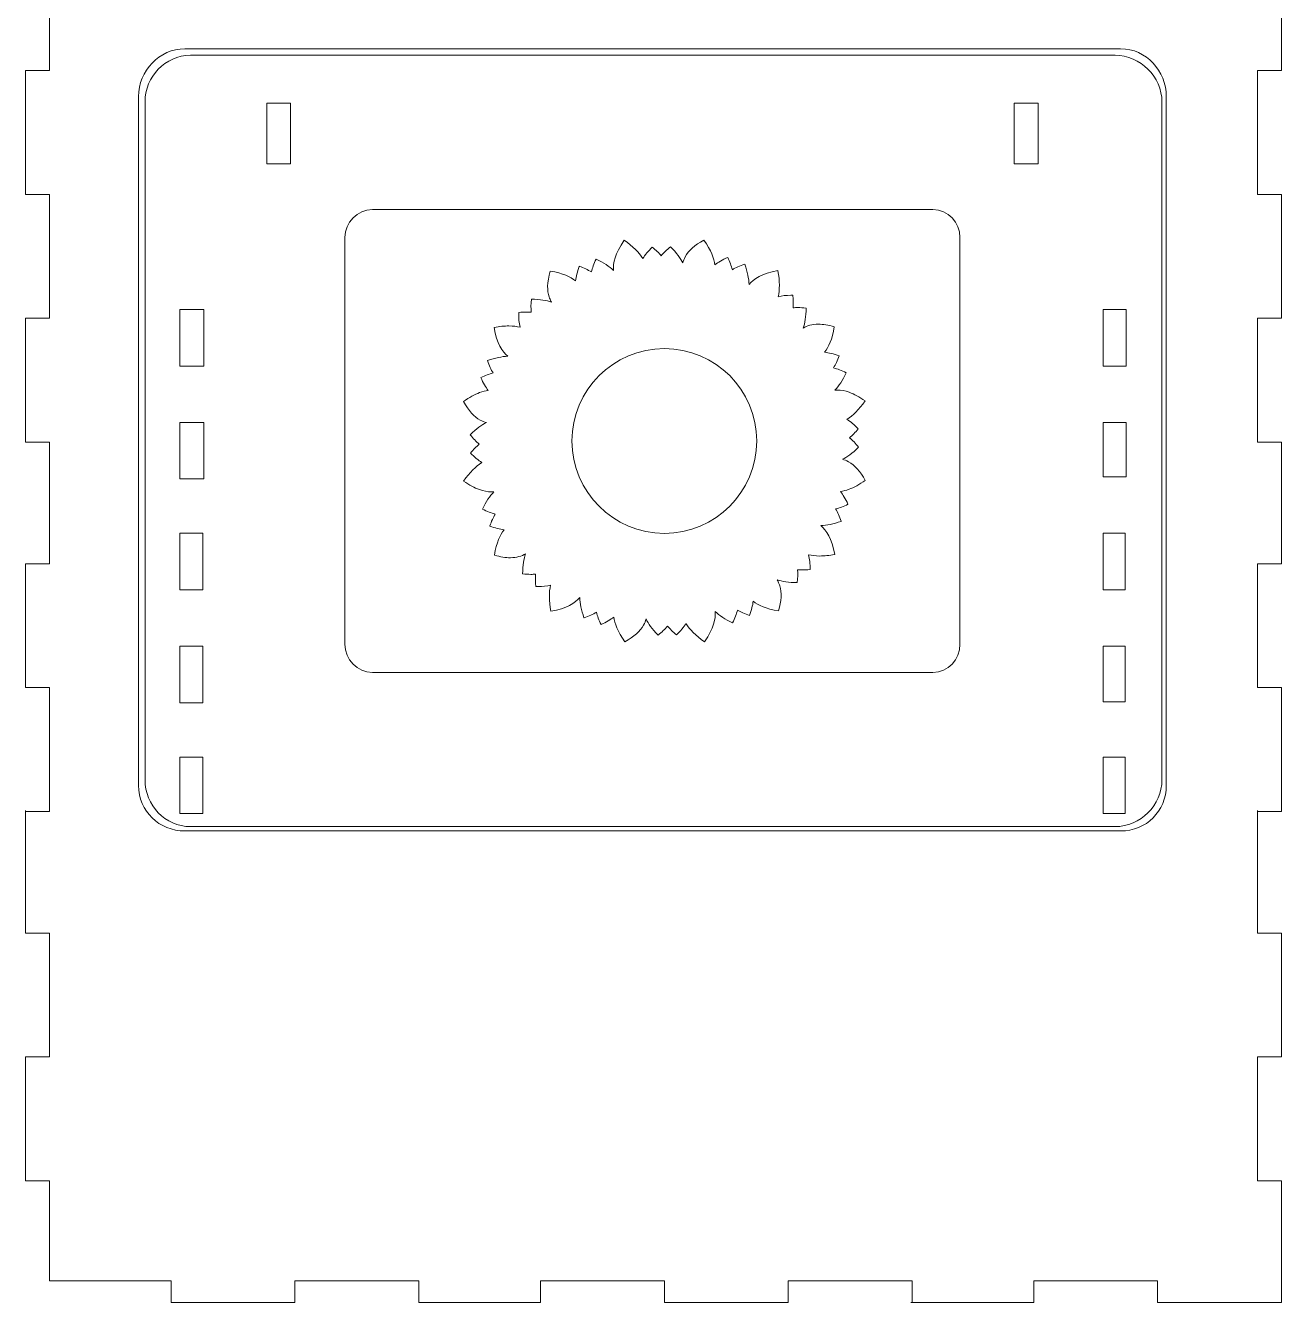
# Model space of a CAD drawing. Header units: millimetres. Extents: x -102 to 102, y -193 to 185.
# Drawn here: x -101.7 to 102.2, y -192.8 to 14.5 of the extents above; entities that cross this region are included whole.
import ezdxf

# ---------------------------------------------------------------- set-up
doc = ezdxf.new("R2010")
doc.units = ezdxf.units.MM
doc.header["$MEASUREMENT"] = 0
doc.layers.add('Layer 1', color=7, linetype='Continuous')

msp = doc.modelspace()

# ---------------------------------------------------------------- linework, layer by layer
at = {"layer": 'Layer 1', "color": 1, "lineweight": 9}
for points, knots in [([(-97.8152, -189.2611), (-97.8152, -189.2611), (-97.8152, -173.0334), (-97.8152, -173.0334), (-97.8152, -173.0334), (-97.8152, -173.0334), (-101.6958, -173.0334), (-101.6958, -173.0334), (-101.6958, -173.0334), (-101.6958, -173.0334), (-101.6958, -152.925), (-101.6958, -152.925), (-101.6958, -152.925), (-101.6958, -152.925), (-97.8152, -152.925), (-97.8152, -152.925), (-97.8152, -152.925), (-97.8152, -152.925), (-97.8152, -132.8167), (-97.8152, -132.8167), (-97.8152, -132.8167), (-97.8152, -132.8167), (-101.6958, -132.8167), (-101.6958, -132.8167), (-101.6958, -132.8167), (-101.6958, -132.8167), (-101.6958, -112.9094), (-101.6958, -112.9094), (-101.6958, -112.9094), (-101.6958, -112.9094), (-101.6958, -113.0611), (-101.6958, -113.0611), (-101.6958, -113.0611), (-101.6958, -113.0611), (-97.8152, -113.0611), (-97.8152, -113.0611), (-97.8152, -113.0611), (-97.8152, -113.0611), (-97.8152, -92.9528), (-97.8152, -92.9528), (-97.8152, -92.9528), (-97.8152, -92.9528), (-101.6958, -92.9528), (-101.6958, -92.9528), (-101.6958, -92.9528), (-101.6958, -92.9528), (-101.6958, -72.8445), (-101.6958, -72.8445), (-101.6958, -72.8445), (-101.6958, -72.8445), (-97.8152, -72.8445), (-97.8152, -72.8445), (-97.8152, -72.8445), (-97.8152, -72.8445), (-97.8152, -53.0889), (-97.8152, -53.0889), (-97.8152, -53.0889), (-97.8152, -53.0889), (-101.6958, -53.0889), (-101.6958, -53.0889), (-101.6958, -53.0889), (-101.6958, -53.0889), (-101.6958, -32.9806), (-101.6958, -32.9806), (-101.6958, -32.9806), (-101.6958, -32.9806), (-97.8152, -32.9806), (-97.8152, -32.9806), (-97.8152, -32.9806), (-97.8152, -32.9806), (-97.8152, -12.8722), (-97.8152, -12.8722), (-97.8152, -12.8722), (-97.8152, -12.8722), (-101.6958, -12.8722), (-101.6958, -12.8722), (-101.6958, -12.8722), (-101.6958, -12.8722), (-101.6958, 7.2361), (-101.6958, 7.2361), (-101.6958, 7.2361), (-101.6958, 7.2361), (-97.8152, 7.2361), (-97.8152, 7.2361), (-97.8152, 7.2361), (-97.8152, 7.2361), (-97.8152, 26.9916), (-97.8152, 26.9916), (-97.8152, 26.9916), (-97.8152, 26.9916), (-101.6958, 26.9916), (-101.6958, 26.9916), (-101.6958, 26.9916), (-101.6958, 26.9916), (-101.6958, 47.0619), (-101.6958, 47.0619), (-101.6958, 47.0619), (-101.6958, 47.0619), (-101.6958, 47.1), (-101.6958, 47.1), (-101.6958, 47.1), (-101.6958, 47.1), (-97.8152, 47.1), (-97.8152, 47.1), (-97.8152, 47.1), (-97.8152, 47.1), (-97.8152, 67.2083), (-97.8152, 67.2083), (-97.8152, 67.2083), (-97.8152, 67.2083), (-101.6958, 67.2083), (-101.6958, 67.2083), (-101.6958, 67.2083), (-101.6958, 67.2083), (-101.6958, 86.9639), (-101.6958, 86.9639), (-101.6958, 86.9639), (-101.6958, 86.9639), (98.3292, 86.9639), (98.3292, 86.9639), (98.3292, 86.9639), (98.3292, 86.9639), (98.3292, 67.2083), (98.3292, 67.2083), (98.3292, 67.2083), (98.3292, 67.2083), (102.2098, 67.2083), (102.2098, 67.2083), (102.2098, 67.2083), (102.2098, 67.2083), (102.2098, 47.1), (102.2098, 47.1), (102.2098, 47.1), (102.2098, 47.1), (98.3292, 47.1), (98.3292, 47.1), (98.3292, 47.1), (98.3292, 47.1), (98.3292, 47.0619), (98.3292, 47.0619), (98.3292, 47.0619), (98.3292, 47.0619), (98.3292, 26.9916), (98.3292, 26.9916), (98.3292, 26.9916), (98.3292, 26.9916), (102.2098, 26.9916), (102.2098, 26.9916), (102.2098, 26.9916), (102.2098, 26.9916), (102.2098, 7.2361), (102.2098, 7.2361), (102.2098, 7.2361), (102.2098, 7.2361), (98.3292, 7.2361), (98.3292, 7.2361), (98.3292, 7.2361), (98.3292, 7.2361), (98.3292, -12.8722), (98.3292, -12.8722), (98.3292, -12.8722), (98.3292, -12.8722), (102.2098, -12.8722), (102.2098, -12.8722), (102.2098, -12.8722), (102.2098, -12.8722), (102.2098, -32.9806), (102.2098, -32.9806), (102.2098, -32.9806), (102.2098, -32.9806), (98.3292, -32.9806), (98.3292, -32.9806), (98.3292, -32.9806), (98.3292, -32.9806), (98.3292, -53.0889), (98.3292, -53.0889), (98.3292, -53.0889), (98.3292, -53.0889), (102.2098, -53.0889), (102.2098, -53.0889), (102.2098, -53.0889), (102.2098, -53.0889), (102.2098, -72.8445), (102.2098, -72.8445), (102.2098, -72.8445), (102.2098, -72.8445), (98.3292, -72.8445), (98.3292, -72.8445), (98.3292, -72.8445), (98.3292, -72.8445), (98.3292, -92.9528), (98.3292, -92.9528), (98.3292, -92.9528), (98.3292, -92.9528), (102.2098, -92.9528), (102.2098, -92.9528), (102.2098, -92.9528), (102.2098, -92.9528), (102.2098, -113.0611), (102.2098, -113.0611), (102.2098, -113.0611), (102.2098, -113.0611), (98.3292, -113.0611), (98.3292, -113.0611), (98.3292, -113.0611), (98.3292, -113.0611), (98.3292, -112.9094), (98.3292, -112.9094), (98.3292, -112.9094), (98.3292, -112.9094), (98.3292, -132.8167), (98.3292, -132.8167), (98.3292, -132.8167), (98.3292, -132.8167), (102.2098, -132.8167), (102.2098, -132.8167), (102.2098, -132.8167), (102.2098, -132.8167), (102.2098, -152.925), (102.2098, -152.925), (102.2098, -152.925), (102.2098, -152.925), (98.3292, -152.925), (98.3292, -152.925), (98.3292, -152.925), (98.3292, -152.925), (98.3292, -173.0334), (98.3292, -173.0334), (98.3292, -173.0334), (98.3292, -173.0334), (102.2098, -173.0334), (102.2098, -173.0334), (102.2098, -173.0334), (102.2098, -173.0334), (102.2098, -192.7889), (102.2098, -192.7889), (102.2098, -192.7889), (102.2098, -192.7889), (82.1014, -192.7889), (82.1014, -192.7889), (82.1014, -192.7889), (82.1014, -192.7889), (82.1014, -189.2611), (82.1014, -189.2611), (82.1014, -189.2611), (82.1014, -189.2611), (61.9931, -189.2611), (61.9931, -189.2611), (61.9931, -189.2611), (61.9931, -189.2611), (61.9931, -192.7889), (61.9931, -192.7889), (61.9931, -192.7889), (61.9931, -192.7889), (42.0358, -192.7889), (42.0358, -192.7889), (42.0358, -192.7889), (42.0358, -192.7889), (42.2375, -192.7889), (42.2375, -192.7889), (42.2375, -192.7889), (42.2375, -192.7889), (42.2375, -189.2611), (42.2375, -189.2611), (42.2375, -189.2611), (42.2375, -189.2611), (22.1292, -189.2611), (22.1292, -189.2611), (22.1292, -189.2611), (22.1292, -189.2611), (22.1292, -192.7889), (22.1292, -192.7889), (22.1292, -192.7889), (22.1292, -192.7889), (2.0209, -192.7889), (2.0209, -192.7889), (2.0209, -192.7889), (2.0209, -192.7889), (2.0209, -189.2611), (2.0209, -189.2611), (2.0209, -189.2611), (2.0209, -189.2611), (-18.0875, -189.2611), (-18.0875, -189.2611), (-18.0875, -189.2611), (-18.0875, -189.2611), (-18.0875, -192.7889), (-18.0875, -192.7889), (-18.0875, -192.7889), (-18.0875, -192.7889), (-37.843, -192.7889), (-37.843, -192.7889), (-37.843, -192.7889), (-37.843, -192.7889), (-37.843, -189.2611), (-37.843, -189.2611), (-37.843, -189.2611), (-37.843, -189.2611), (-57.9513, -189.2611), (-57.9513, -189.2611), (-57.9513, -189.2611), (-57.9513, -189.2611), (-57.9513, -192.7889), (-57.9513, -192.7889), (-57.9513, -192.7889), (-57.9513, -192.7889), (-78.0597, -192.7889), (-78.0597, -192.7889), (-78.0597, -192.7889), (-78.0597, -192.7889), (-78.0597, -189.2611), (-78.0597, -189.2611), (-78.0597, -189.2611), (-78.0597, -189.2611), (-97.8152, -189.2611), (-97.8152, -189.2611)], [0, 0, 0, 0, 0.0125, 0.0125, 0.0125, 0.01250001, 0.025, 0.025, 0.025, 0.02500001, 0.0375, 0.0375, 0.0375, 0.03750001, 0.05, 0.05, 0.05, 0.05000001, 0.0625, 0.0625, 0.0625, 0.06250001, 0.075, 0.075, 0.075, 0.07500001, 0.0875, 0.0875, 0.0875, 0.08750001, 0.1, 0.1, 0.1, 0.10000001, 0.1125, 0.1125, 0.1125, 0.11250001, 0.125, 0.125, 0.125, 0.12500001, 0.1375, 0.1375, 0.1375, 0.13750001, 0.15, 0.15, 0.15, 0.15000001, 0.1625, 0.1625, 0.1625, 0.16250001, 0.175, 0.175, 0.175, 0.17500001, 0.1875, 0.1875, 0.1875, 0.18750001, 0.2, 0.2, 0.2, 0.20000001, 0.2125, 0.2125, 0.2125, 0.21250001, 0.225, 0.225, 0.225, 0.22500001, 0.2375, 0.2375, 0.2375, 0.23750001, 0.25, 0.25, 0.25, 0.25000001, 0.2625, 0.2625, 0.2625, 0.26250001, 0.275, 0.275, 0.275, 0.27500001, 0.2875, 0.2875, 0.2875, 0.28750001, 0.3, 0.3, 0.3, 0.30000001, 0.3125, 0.3125, 0.3125, 0.31250001, 0.325, 0.325, 0.325, 0.32500001, 0.3375, 0.3375, 0.3375, 0.33750001, 0.35, 0.35, 0.35, 0.35000001, 0.3625, 0.3625, 0.3625, 0.36250001, 0.375, 0.375, 0.375, 0.37500001, 0.3875, 0.3875, 0.3875, 0.38750001, 0.4, 0.4, 0.4, 0.40000001, 0.4125, 0.4125, 0.4125, 0.41250001, 0.425, 0.425, 0.425, 0.42500001, 0.4375, 0.4375, 0.4375, 0.43750001, 0.45, 0.45, 0.45, 0.45000001, 0.4625, 0.4625, 0.4625, 0.46250001, 0.475, 0.475, 0.475, 0.47500001, 0.4875, 0.4875, 0.4875, 0.48750001, 0.5, 0.5, 0.5, 0.50000001, 0.5125, 0.5125, 0.5125, 0.51250001, 0.525, 0.525, 0.525, 0.52500001, 0.5375, 0.5375, 0.5375, 0.53750001, 0.55, 0.55, 0.55, 0.55000001, 0.5625, 0.5625, 0.5625, 0.56250001, 0.575, 0.575, 0.575, 0.57500001, 0.5875, 0.5875, 0.5875, 0.58750001, 0.6, 0.6, 0.6, 0.60000001, 0.6125, 0.6125, 0.6125, 0.61250001, 0.625, 0.625, 0.625, 0.62500001, 0.6375, 0.6375, 0.6375, 0.63750001, 0.65, 0.65, 0.65, 0.65000001, 0.6625, 0.6625, 0.6625, 0.66250001, 0.675, 0.675, 0.675, 0.67500001, 0.6875, 0.6875, 0.6875, 0.68750001, 0.7, 0.7, 0.7, 0.70000001, 0.7125, 0.7125, 0.7125, 0.71250001, 0.725, 0.725, 0.725, 0.72500001, 0.7375, 0.7375, 0.7375, 0.73750001, 0.75, 0.75, 0.75, 0.75000001, 0.7625, 0.7625, 0.7625, 0.76250001, 0.775, 0.775, 0.775, 0.77500001, 0.7875, 0.7875, 0.7875, 0.78750001, 0.8, 0.8, 0.8, 0.80000001, 0.8125, 0.8125, 0.8125, 0.81250001, 0.825, 0.825, 0.825, 0.82500001, 0.8375, 0.8375, 0.8375, 0.83750001, 0.85, 0.85, 0.85, 0.85000001, 0.8625, 0.8625, 0.8625, 0.86250001, 0.875, 0.875, 0.875, 0.87500001, 0.8875, 0.8875, 0.8875, 0.88750001, 0.9, 0.9, 0.9, 0.90000001, 0.9125, 0.9125, 0.9125, 0.91250001, 0.925, 0.925, 0.925, 0.92500001, 0.9375, 0.9375, 0.9375, 0.93750001, 0.95, 0.95, 0.95, 0.95000001, 0.9625, 0.9625, 0.9625, 0.96250001, 0.975, 0.975, 0.975, 0.97500001, 1, 1, 1, 1]), ([(83.5125, -108.8257), (83.5125, -113.0142), (80.2582, -116.2362), (76.0961, -116.2362), (76.0961, -116.2362), (76.0961, -116.2362), (-75.8301, -116.2362), (-75.8301, -116.2362), (-75.8301, -116.2362), (-79.9925, -116.2362), (-83.3513, -113.0142), (-83.3513, -108.8257), (-83.3513, -108.8257), (-83.3513, -108.8257), (-83.3513, 3.0059), (-83.3513, 3.0059), (-83.3513, 3.0059), (-83.3513, 7.1941), (-79.9925, 10.7638), (-75.8301, 10.7638), (-75.8301, 10.7638), (-75.8301, 10.7638), (76.0961, 10.7638), (76.0961, 10.7638), (76.0961, 10.7638), (80.2582, 10.7638), (83.5125, 7.1941), (83.5125, 3.0059), (83.5125, 3.0059), (83.5125, 3.0059), (83.5125, -108.8257), (83.5125, -108.8257)], [0, 0, 0, 0, 0.11111111, 0.11111111, 0.11111111, 0.11111112, 0.22222222, 0.22222222, 0.22222222, 0.22222223, 0.33333333, 0.33333333, 0.33333333, 0.33333334, 0.44444444, 0.44444444, 0.44444444, 0.44444445, 0.55555556, 0.55555556, 0.55555556, 0.55555557, 0.66666667, 0.66666667, 0.66666667, 0.66666668, 0.77777778, 0.77777778, 0.77777778, 0.77777779, 1, 1, 1, 1]), ([(82.807, -107.9451), (82.807, -112.0677), (79.3018, -115.5306), (75.1891, -115.5306), (75.1891, -115.5306), (75.1891, -115.5306), (-74.9171, -115.5306), (-74.9171, -115.5306), (-74.9171, -115.5306), (-79.0298, -115.5306), (-82.293, -112.0677), (-82.293, -107.9451), (-82.293, -107.9451), (-82.293, -107.9451), (-82.293, 2.1254), (-82.293, 2.1254), (-82.293, 2.1254), (-82.293, 6.2476), (-79.0298, 9.7055), (-74.9171, 9.7055), (-74.9171, 9.7055), (-74.9171, 9.7055), (75.1891, 9.7055), (75.1891, 9.7055), (75.1891, 9.7055), (79.3018, 9.7055), (82.807, 6.2476), (82.807, 2.1254), (82.807, 2.1254), (82.807, 2.1254), (82.807, -107.9451), (82.807, -107.9451)], [0, 0, 0, 0, 0.11111111, 0.11111111, 0.11111111, 0.11111112, 0.22222222, 0.22222222, 0.22222222, 0.22222223, 0.33333333, 0.33333333, 0.33333333, 0.33333334, 0.44444444, 0.44444444, 0.44444444, 0.44444445, 0.55555556, 0.55555556, 0.55555556, 0.55555557, 0.66666667, 0.66666667, 0.66666667, 0.66666668, 0.77777778, 0.77777778, 0.77777778, 0.77777779, 1, 1, 1, 1]), ([(-62.5373, -7.9332), (-62.5373, -7.9332), (-58.6567, -7.9332), (-58.6567, -7.9332), (-58.6567, -7.9332), (-58.6567, -7.9332), (-58.6567, 1.9445), (-58.6567, 1.9445), (-58.6567, 1.9445), (-58.6567, 1.9445), (-62.5373, 1.9445), (-62.5373, 1.9445), (-62.5373, 1.9445), (-62.5373, 1.9445), (-62.5373, -7.9332), (-62.5373, -7.9332)], [0, 0, 0, 0, 0.2, 0.2, 0.2, 0.20000001, 0.4, 0.4, 0.4, 0.40000001, 0.6, 0.6, 0.6, 0.60000001, 1, 1, 1, 1]), ([(58.8183, -7.9332), (58.8183, -7.9332), (62.6988, -7.9332), (62.6988, -7.9332), (62.6988, -7.9332), (62.6988, -7.9332), (62.6988, 1.9445), (62.6988, 1.9445), (62.6988, 1.9445), (62.6988, 1.9445), (58.8183, 1.9445), (58.8183, 1.9445), (58.8183, 1.9445), (58.8183, 1.9445), (58.8183, -7.9332), (58.8183, -7.9332)], [0, 0, 0, 0, 0.2, 0.2, 0.2, 0.20000001, 0.4, 0.4, 0.4, 0.40000001, 0.6, 0.6, 0.6, 0.60000001, 1, 1, 1, 1]), ([(49.9987, -85.931), (49.9987, -88.4047), (48.1159, -90.4832), (45.6232, -90.4832), (45.6232, -90.4832), (45.6232, -90.4832), (-45.3508, -90.4832), (-45.3508, -90.4832), (-45.3508, -90.4832), (-47.8439, -90.4832), (-49.8375, -88.4047), (-49.8375, -85.931), (-49.8375, -85.931), (-49.8375, -85.931), (-49.8375, -19.8885), (-49.8375, -19.8885), (-49.8375, -19.8885), (-49.8375, -17.4149), (-47.8439, -15.3416), (-45.3508, -15.3416), (-45.3508, -15.3416), (-45.3508, -15.3416), (45.6232, -15.3416), (45.6232, -15.3416), (45.6232, -15.3416), (48.1159, -15.3416), (49.9987, -17.4149), (49.9987, -19.8885), (49.9987, -19.8885), (49.9987, -19.8885), (49.9987, -85.931), (49.9987, -85.931)], [0, 0, 0, 0, 0.11111111, 0.11111111, 0.11111111, 0.11111112, 0.22222222, 0.22222222, 0.22222222, 0.22222223, 0.33333333, 0.33333333, 0.33333333, 0.33333334, 0.44444444, 0.44444444, 0.44444444, 0.44444445, 0.55555556, 0.55555556, 0.55555556, 0.55555557, 0.66666667, 0.66666667, 0.66666667, 0.66666668, 0.77777778, 0.77777778, 0.77777778, 0.77777779, 1, 1, 1, 1]), ([(-16.6257, -29.6812), (-16.6257, -29.6812), (-16.6038, -29.7408), (-16.6038, -29.7408), (-16.6038, -29.7408), (-16.5156, -29.9652), (-16.419, -30.179), (-16.3082, -30.3733), (-16.3082, -30.3733), (-17.1048, -30.0929), (-18.1423, -29.9105), (-19.5488, -29.9055), (-19.5488, -29.9055), (-19.5488, -29.9055), (-19.5534, -29.9055), (-19.5534, -29.9055), (-19.5534, -29.9055), (-19.5534, -29.9055), (-19.5537, -29.9098), (-19.5537, -29.9098), (-19.5537, -29.9098), (-19.6476, -30.688), (-19.6617, -31.3833), (-19.5982, -32.0074), (-19.5982, -32.0074), (-19.8398, -31.9894), (-20.0893, -31.9785), (-20.3521, -31.9785), (-20.3521, -31.9785), (-20.7479, -31.9785), (-21.1748, -31.9989), (-21.62, -32.0399), (-21.62, -32.0399), (-21.62, -32.0399), (-21.6245, -32.0402), (-21.6245, -32.0402), (-21.6245, -32.0402), (-21.6245, -32.0402), (-21.6249, -32.0444), (-21.6249, -32.0444), (-21.6249, -32.0444), (-21.6485, -32.961), (-21.572, -33.7526), (-21.4002, -34.4405), (-21.4002, -34.4405), (-21.9082, -34.3132), (-22.503, -34.2348), (-23.2152, -34.2348), (-23.2152, -34.2348), (-23.9338, -34.2348), (-24.7456, -34.3153), (-25.6279, -34.474), (-25.6279, -34.474), (-25.6279, -34.474), (-25.6325, -34.4747), (-25.6325, -34.4747), (-25.6325, -34.4747), (-25.6325, -34.4747), (-25.6314, -34.48), (-25.6314, -34.48), (-25.6314, -34.48), (-25.1601, -37.1269), (-24.2901, -38.4001), (-23.381, -39.1691), (-23.381, -39.1691), (-24.3402, -39.1903), (-25.4233, -39.4164), (-26.6883, -39.8631), (-26.6883, -39.8631), (-26.6883, -39.8631), (-26.6933, -39.8648), (-26.6933, -39.8648), (-26.6933, -39.8648), (-26.6933, -39.8648), (-26.6915, -39.8698), (-26.6915, -39.8698), (-26.6915, -39.8698), (-26.4068, -40.6804), (-26.1024, -41.332), (-25.7884, -41.8707), (-25.7884, -41.8707), (-26.4089, -42.0443), (-27.0725, -42.293), (-27.7897, -42.6253), (-27.7897, -42.6253), (-27.7897, -42.6253), (-27.7943, -42.6274), (-27.7943, -42.6274), (-27.7943, -42.6274), (-27.7943, -42.6274), (-27.7922, -42.632), (-27.7922, -42.632), (-27.7922, -42.632), (-27.3896, -43.5055), (-26.9815, -44.1853), (-26.5751, -44.7208), (-26.5751, -44.7208), (-27.0277, -44.7727), (-27.4884, -44.8827), (-27.971, -45.0609), (-27.971, -45.0609), (-28.7866, -45.3614), (-29.6435, -45.8366), (-30.5911, -46.5136), (-30.5911, -46.5136), (-30.5911, -46.5136), (-30.595, -46.5164), (-30.595, -46.5164), (-30.595, -46.5164), (-30.595, -46.5164), (-30.5929, -46.52), (-30.5929, -46.52), (-30.5929, -46.52), (-29.7765, -48.0009), (-28.8889, -48.9877), (-27.8789, -49.5366), (-27.8789, -49.5366), (-27.5417, -49.7204), (-27.2069, -49.8453), (-26.8788, -49.9352), (-26.8788, -49.9352), (-27.626, -50.295), (-28.491, -50.8955), (-29.4996, -51.897), (-29.4996, -51.897), (-29.4996, -51.897), (-29.5028, -51.8998), (-29.5028, -51.8998), (-29.5028, -51.8998), (-29.5028, -51.8998), (-29.5, -51.9034), (-29.5, -51.9034), (-29.5, -51.9034), (-29.0138, -52.5232), (-28.533, -53.0227), (-28.0479, -53.4175), (-28.0479, -53.4175), (-28.5101, -53.8161), (-28.9771, -54.2959), (-29.4552, -54.8702), (-29.4552, -54.8702), (-29.4552, -54.8702), (-29.458, -54.8737), (-29.458, -54.8737), (-29.458, -54.8737), (-29.458, -54.8737), (-29.4552, -54.8769), (-29.4552, -54.8769), (-29.4552, -54.8769), (-28.8191, -55.5461), (-28.2088, -56.0524), (-27.6027, -56.4157), (-27.6027, -56.4157), (-28.6067, -57.0186), (-29.5786, -58.0018), (-30.5678, -59.4249), (-30.5678, -59.4249), (-30.5678, -59.4249), (-30.5703, -59.4292), (-30.5703, -59.4292), (-30.5703, -59.4292), (-30.5703, -59.4292), (-30.5664, -59.432), (-30.5664, -59.432), (-30.5664, -59.432), (-29.6432, -60.0758), (-28.8068, -60.5284), (-28.0098, -60.8159), (-28.0098, -60.8159), (-27.335, -61.059), (-26.7028, -61.1772), (-26.0773, -61.1772), (-26.0773, -61.1772), (-25.9316, -61.1772), (-25.7944, -61.1655), (-25.6575, -61.1539), (-25.6575, -61.1539), (-26.3204, -61.8471), (-26.9307, -62.7795), (-27.5071, -63.9856), (-27.5071, -63.9856), (-27.5071, -63.9856), (-27.5092, -63.9902), (-27.5092, -63.9902), (-27.5092, -63.9902), (-27.5092, -63.9902), (-27.5046, -63.9923), (-27.5046, -63.9923), (-27.5046, -63.9923), (-26.7659, -64.3469), (-26.0854, -64.6044), (-25.4518, -64.772), (-25.4518, -64.772), (-25.7676, -65.3333), (-26.0611, -65.9767), (-26.3331, -66.7176), (-26.3331, -66.7176), (-26.3331, -66.7176), (-26.3345, -66.7225), (-26.3345, -66.7225), (-26.3345, -66.7225), (-26.3345, -66.7225), (-26.3299, -66.7243), (-26.3299, -66.7243), (-26.3299, -66.7243), (-25.4698, -67.0411), (-24.6987, -67.2432), (-23.9924, -67.3399), (-23.9924, -67.3399), (-24.6454, -68.1622), (-25.2232, -69.4022), (-25.564, -71.4483), (-25.564, -71.4483), (-25.564, -71.4483), (-25.5647, -71.4522), (-25.5647, -71.4522), (-25.5647, -71.4522), (-25.5647, -71.4522), (-25.5605, -71.4536), (-25.5605, -71.4536), (-25.5605, -71.4536), (-24.5939, -71.7334), (-23.7507, -71.8692), (-22.9834, -71.8692), (-22.9834, -71.8692), (-21.9272, -71.8692), (-21.1522, -71.6032), (-20.5182, -71.2419), (-20.5182, -71.2419), (-20.7987, -72.0385), (-20.9811, -73.0757), (-20.986, -74.4825), (-20.986, -74.4825), (-20.986, -74.4825), (-20.986, -74.4871), (-20.986, -74.4871), (-20.986, -74.4871), (-20.986, -74.4871), (-20.9818, -74.4875), (-20.9818, -74.4875), (-20.9818, -74.4875), (-20.5186, -74.5436), (-20.0783, -74.5718), (-19.673, -74.5718), (-19.673, -74.5718), (-19.673, -74.5718), (-19.6726, -74.5718), (-19.6726, -74.5718), (-19.6726, -74.5718), (-19.3897, -74.5718), (-19.1297, -74.5563), (-18.8835, -74.5312), (-18.8835, -74.5312), (-18.9265, -75.113), (-18.9226, -75.7779), (-18.8521, -76.5537), (-18.8521, -76.5537), (-18.8521, -76.5537), (-18.8517, -76.5583), (-18.8517, -76.5583), (-18.8517, -76.5583), (-18.8517, -76.5583), (-18.8471, -76.5586), (-18.8471, -76.5586), (-18.8471, -76.5586), (-18.7342, -76.5615), (-18.6263, -76.5629), (-18.5173, -76.5629), (-18.5173, -76.5629), (-18.5173, -76.5629), (-18.5166, -76.5629), (-18.5166, -76.5629), (-18.5166, -76.5629), (-17.7373, -76.5629), (-17.0529, -76.4863), (-16.4486, -76.335), (-16.4486, -76.335), (-16.7326, -77.4716), (-16.7245, -78.8549), (-16.4175, -80.5613), (-16.4175, -80.5613), (-16.4175, -80.5613), (-16.4168, -80.5658), (-16.4168, -80.5658), (-16.4168, -80.5658), (-16.4168, -80.5658), (-16.4119, -80.5648), (-16.4119, -80.5648), (-16.4119, -80.5648), (-13.7654, -80.0935), (-12.4918, -79.2235), (-11.7231, -78.3148), (-11.7231, -78.3148), (-11.7013, -79.2736), (-11.4734, -80.363), (-11.0289, -81.6217), (-11.0289, -81.6217), (-11.0289, -81.6217), (-11.0271, -81.6267), (-11.0271, -81.6267), (-11.0271, -81.6267), (-11.0271, -81.6267), (-11.0222, -81.6249), (-11.0222, -81.6249), (-11.0222, -81.6249), (-10.2108, -81.3402), (-9.5592, -81.0354), (-9.0202, -80.7214), (-9.0202, -80.7214), (-8.8466, -81.3427), (-8.5986, -82.0059), (-8.2666, -82.7231), (-8.2666, -82.7231), (-8.2666, -82.7231), (-8.2645, -82.7277), (-8.2645, -82.7277), (-8.2645, -82.7277), (-8.2645, -82.7277), (-8.2599, -82.7256), (-8.2599, -82.7256), (-8.2599, -82.7256), (-7.3871, -82.3234), (-6.7073, -81.9152), (-6.1715, -81.5088), (-6.1715, -81.5088), (-6.0515, -82.552), (-5.583, -83.8375), (-4.3779, -85.5245), (-4.3779, -85.5245), (-4.3779, -85.5245), (-4.3751, -85.5284), (-4.3751, -85.5284), (-4.3751, -85.5284), (-4.3751, -85.5284), (-4.3716, -85.5263), (-4.3716, -85.5263), (-4.3716, -85.5263), (-2.8906, -84.7099), (-1.9043, -83.8223), (-1.355, -82.8123), (-1.355, -82.8123), (-1.1708, -82.4744), (-1.0456, -82.1389), (-0.956, -81.8108), (-0.956, -81.8108), (-0.5905, -82.5724), (0.0138, -83.4346), (1.0054, -84.433), (1.0054, -84.433), (1.0054, -84.433), (1.0083, -84.4362), (1.0083, -84.4362), (1.0083, -84.4362), (1.0083, -84.4362), (1.0118, -84.4334), (1.0118, -84.4334), (1.0118, -84.4334), (1.6284, -83.9493), (2.1304, -83.4678), (2.5263, -82.981), (2.5263, -82.981), (2.9073, -83.423), (3.3803, -83.8901), (3.9787, -84.3885), (3.9787, -84.3885), (3.9787, -84.3885), (3.9822, -84.3914), (3.9822, -84.3914), (3.9822, -84.3914), (3.9822, -84.3914), (3.9854, -84.3885), (3.9854, -84.3885), (3.9854, -84.3885), (4.651, -83.7564), (5.1573, -83.1418), (5.5221, -82.5326), (5.5221, -82.5326), (6.125, -83.538), (7.1088, -84.511), (8.5334, -85.5009), (8.5334, -85.5009), (8.5334, -85.5009), (8.5376, -85.5037), (8.5376, -85.5037), (8.5376, -85.5037), (8.5376, -85.5037), (8.5404, -85.4998), (8.5404, -85.4998), (8.5404, -85.4998), (10.0785, -83.2949), (10.3636, -81.7798), (10.2652, -80.593), (10.2652, -80.593), (10.9577, -81.2555), (11.8897, -81.8648), (13.0941, -82.4405), (13.0941, -82.4405), (13.0941, -82.4405), (13.0987, -82.4426), (13.0987, -82.4426), (13.0987, -82.4426), (13.0987, -82.4426), (13.1008, -82.438), (13.1008, -82.438), (13.1008, -82.438), (13.4726, -81.663), (13.7188, -80.9867), (13.8776, -80.3835), (13.8776, -80.3835), (14.4396, -80.6999), (15.0841, -80.9938), (15.826, -81.2665), (15.826, -81.2665), (15.826, -81.2665), (15.8309, -81.2679), (15.8309, -81.2679), (15.8309, -81.2679), (15.8309, -81.2679), (15.8327, -81.2633), (15.8327, -81.2633), (15.8327, -81.2633), (16.165, -80.3612), (16.3576, -79.5922), (16.4486, -78.9265), (16.4486, -78.9265), (17.2713, -79.5791), (18.5113, -80.1566), (20.5564, -80.4974), (20.5564, -80.4974), (20.5564, -80.4974), (20.5606, -80.4981), (20.5606, -80.4981), (20.5606, -80.4981), (20.5606, -80.4981), (20.562, -80.4939), (20.562, -80.4939), (20.562, -80.4939), (21.0319, -78.87), (21.1018, -77.5447), (20.7762, -76.4422), (20.7762, -76.4422), (20.7762, -76.4422), (20.35, -75.4509), (20.35, -75.4509), (20.35, -75.4509), (21.1466, -75.7314), (22.1841, -75.9141), (23.5913, -75.9191), (23.5913, -75.9191), (23.5913, -75.9191), (23.5959, -75.9191), (23.5959, -75.9191), (23.5959, -75.9191), (23.5959, -75.9191), (23.5963, -75.9148), (23.5963, -75.9148), (23.5963, -75.9148), (23.6901, -75.137), (23.7039, -74.4413), (23.6404, -73.8172), (23.6404, -73.8172), (23.8817, -73.8352), (24.1304, -73.8461), (24.3921, -73.8461), (24.3921, -73.8461), (24.3921, -73.8461), (24.3932, -73.8461), (24.3932, -73.8461), (24.3932, -73.8461), (24.7897, -73.8461), (25.2169, -73.8257), (25.6621, -73.7851), (25.6621, -73.7851), (25.6621, -73.7851), (25.6667, -73.7848), (25.6667, -73.7848), (25.6667, -73.7848), (25.6667, -73.7848), (25.6671, -73.7802), (25.6671, -73.7802), (25.6671, -73.7802), (25.6904, -72.864), (25.6138, -72.0724), (25.4424, -71.3845), (25.4424, -71.3845), (25.95, -71.5118), (26.5448, -71.5901), (27.257, -71.5901), (27.257, -71.5901), (27.9757, -71.5901), (28.787, -71.5097), (29.6693, -71.3509), (29.6693, -71.3509), (29.6693, -71.3509), (29.6743, -71.3502), (29.6743, -71.3502), (29.6743, -71.3502), (29.6743, -71.3502), (29.6732, -71.3453), (29.6732, -71.3453), (29.6732, -71.3453), (29.2019, -68.6981), (28.3316, -67.4249), (27.4229, -66.6562), (27.4229, -66.6562), (28.3821, -66.6347), (29.4651, -66.4085), (30.7301, -65.9619), (30.7301, -65.9619), (30.7301, -65.9619), (30.7351, -65.9601), (30.7351, -65.9601), (30.7351, -65.9601), (30.7351, -65.9601), (30.7333, -65.9552), (30.7333, -65.9552), (30.7333, -65.9552), (30.4483, -65.1445), (30.1442, -64.4929), (29.8302, -63.9542), (29.8302, -63.9542), (30.4507, -63.7807), (31.1143, -63.532), (31.8315, -63.1997), (31.8315, -63.1997), (31.8315, -63.1997), (31.8361, -63.1975), (31.8361, -63.1975), (31.8361, -63.1975), (31.8361, -63.1975), (31.834, -63.193), (31.834, -63.193), (31.834, -63.193), (31.4315, -62.3198), (31.0233, -61.6397), (30.6169, -61.1042), (30.6169, -61.1042), (31.0695, -61.0523), (31.5302, -60.9422), (32.0128, -60.7641), (32.0128, -60.7641), (32.8285, -60.4635), (33.6854, -59.988), (34.6329, -59.3113), (34.6329, -59.3113), (34.6329, -59.3113), (34.6368, -59.3085), (34.6368, -59.3085), (34.6368, -59.3085), (34.6368, -59.3085), (34.6347, -59.305), (34.6347, -59.305), (34.6347, -59.305), (33.8184, -57.824), (32.9308, -56.8377), (31.9208, -56.2884), (31.9208, -56.2884), (31.5835, -56.1046), (31.2487, -55.9797), (30.9206, -55.8897), (30.9206, -55.8897), (31.6678, -55.5299), (32.5328, -54.9295), (33.5414, -53.928), (33.5414, -53.928), (33.5414, -53.928), (33.5446, -53.9251), (33.5446, -53.9251), (33.5446, -53.9251), (33.5446, -53.9251), (33.5418, -53.9216), (33.5418, -53.9216), (33.5418, -53.9216), (33.0557, -53.3018), (32.5748, -52.8022), (32.0897, -52.4075), (32.0897, -52.4075), (32.5515, -52.0088), (33.019, -51.5291), (33.497, -50.9547), (33.497, -50.9547), (33.497, -50.9547), (33.4998, -50.9512), (33.4998, -50.9512), (33.4998, -50.9512), (33.4998, -50.9512), (33.497, -50.948), (33.497, -50.948), (33.497, -50.948), (32.8609, -50.2788), (32.251, -49.7726), (31.6445, -49.4092), (31.6445, -49.4092), (32.6485, -48.8063), (33.6205, -47.8228), (34.6093, -46.4), (34.6093, -46.4), (34.6093, -46.4), (34.6121, -46.3958), (34.6121, -46.3958), (34.6121, -46.3958), (34.6121, -46.3958), (34.6079, -46.393), (34.6079, -46.393), (34.6079, -46.393), (33.685, -45.7492), (32.8486, -45.2965), (32.0513, -45.009), (32.0513, -45.009), (31.3768, -44.766), (30.745, -44.6478), (30.1191, -44.6478), (30.1191, -44.6478), (29.9731, -44.6478), (29.8359, -44.6594), (29.6986, -44.6711), (29.6986, -44.6711), (30.3618, -43.9779), (30.9725, -43.0455), (31.5489, -41.8393), (31.5489, -41.8393), (31.5489, -41.8393), (31.5507, -41.8347), (31.5507, -41.8347), (31.5507, -41.8347), (31.5507, -41.8347), (31.5465, -41.8326), (31.5465, -41.8326), (31.5465, -41.8326), (30.8078, -41.4781), (30.1272, -41.2205), (29.493, -41.053), (29.493, -41.053), (29.8094, -40.4921), (30.1029, -39.8482), (30.3745, -39.1074), (30.3745, -39.1074), (30.3745, -39.1074), (30.3763, -39.1025), (30.3763, -39.1025), (30.3763, -39.1025), (30.3763, -39.1025), (30.3717, -39.1007), (30.3717, -39.1007), (30.3717, -39.1007), (29.5116, -38.7839), (28.7405, -38.5818), (28.0342, -38.4851), (28.0342, -38.4851), (28.6872, -37.6628), (29.2651, -36.4228), (29.6058, -34.377), (29.6058, -34.377), (29.6058, -34.377), (29.6065, -34.3728), (29.6065, -34.3728), (29.6065, -34.3728), (29.6065, -34.3728), (29.6023, -34.3714), (29.6023, -34.3714), (29.6023, -34.3714), (28.6361, -34.0916), (27.7929, -33.9558), (27.0253, -33.9558), (27.0253, -33.9558), (25.9691, -33.9558), (25.194, -34.2218), (24.5601, -34.5834), (24.5601, -34.5834), (24.8405, -33.7865), (25.0229, -32.7489), (25.0278, -31.3421), (25.0278, -31.3421), (25.0278, -31.3421), (25.0278, -31.3375), (25.0278, -31.3375), (25.0278, -31.3375), (25.0278, -31.3375), (25.0236, -31.3371), (25.0236, -31.3371), (25.0236, -31.3371), (24.5604, -31.2814), (24.1201, -31.2528), (23.7145, -31.2528), (23.7145, -31.2528), (23.4319, -31.2528), (23.1715, -31.2683), (22.9253, -31.2934), (22.9253, -31.2934), (22.9683, -30.7116), (22.9644, -30.0467), (22.8935, -29.2713), (22.8935, -29.2713), (22.8935, -29.2713), (22.8932, -29.2667), (22.8932, -29.2667), (22.8932, -29.2667), (22.8932, -29.2667), (22.889, -29.2663), (22.889, -29.2663), (22.889, -29.2663), (22.7757, -29.2635), (22.6678, -29.2624), (22.5584, -29.2624), (22.5584, -29.2624), (21.7791, -29.2624), (21.0947, -29.3386), (20.4904, -29.49), (20.4904, -29.49), (20.7744, -28.3533), (20.7663, -26.9701), (20.4594, -25.2641), (20.4594, -25.2641), (20.4594, -25.2641), (20.4587, -25.2591), (20.4587, -25.2591), (20.4587, -25.2591), (20.4587, -25.2591), (20.4534, -25.2602), (20.4534, -25.2602), (20.4534, -25.2602), (17.8068, -25.7315), (16.5337, -26.6018), (15.7646, -27.5102), (15.7646, -27.5102), (15.7431, -26.5517), (15.5148, -25.462), (15.0703, -24.2032), (15.0703, -24.2032), (15.0703, -24.2032), (15.0686, -24.1983), (15.0686, -24.1983), (15.0686, -24.1983), (15.0686, -24.1983), (15.0636, -24.2001), (15.0636, -24.2001), (15.0636, -24.2001), (14.2522, -24.4851), (13.6007, -24.7892), (13.0616, -25.1035), (13.0616, -25.1035), (12.8881, -24.4823), (12.6401, -23.8191), (12.3081, -23.1019), (12.3081, -23.1019), (12.3081, -23.1019), (12.306, -23.0973), (12.306, -23.0973), (12.306, -23.0973), (12.306, -23.0973), (12.3014, -23.0994), (12.3014, -23.0994), (12.3014, -23.0994), (11.4286, -23.5016), (10.7488, -23.9097), (10.2133, -24.3158), (10.2133, -24.3158), (10.0933, -23.2726), (9.6249, -21.9875), (8.4198, -20.3005), (8.4198, -20.3005), (8.4198, -20.3005), (8.4169, -20.2966), (8.4169, -20.2966), (8.4169, -20.2966), (8.4169, -20.2966), (8.4134, -20.2987), (8.4134, -20.2987), (8.4134, -20.2987), (6.9325, -21.115), (5.9457, -22.0026), (5.3968, -23.0126), (5.3968, -23.0126), (5.2127, -23.3506), (5.0874, -23.6861), (4.9978, -24.0145), (4.9978, -24.0145), (4.6323, -23.2525), (4.028, -22.3903), (3.0364, -21.392), (3.0364, -21.392), (3.0364, -21.392), (3.0336, -21.3888), (3.0336, -21.3888), (3.0336, -21.3888), (3.0336, -21.3888), (3.03, -21.3916), (3.03, -21.3916), (3.03, -21.3916), (2.4134, -21.8756), (1.9114, -22.3575), (1.5152, -22.844), (1.5152, -22.844), (1.1346, -22.4023), (0.6615, -21.9349), (0.0632, -21.4364), (0.0632, -21.4364), (0.0632, -21.4364), (0.0596, -21.4336), (0.0596, -21.4336), (0.0596, -21.4336), (0.0596, -21.4336), (0.0565, -21.4364), (0.0565, -21.4364), (0.0565, -21.4364), (-0.6092, -22.0686), (-1.1155, -22.6831), (-1.4802, -23.2924), (-1.4802, -23.2924), (-2.0831, -22.287), (-3.067, -21.314), (-4.4915, -20.3241), (-4.4915, -20.3241), (-4.4915, -20.3241), (-4.4958, -20.3213), (-4.4958, -20.3213), (-4.4958, -20.3213), (-4.4958, -20.3213), (-4.4986, -20.3252), (-4.4986, -20.3252), (-4.4986, -20.3252), (-6.0367, -22.53), (-6.3218, -24.0452), (-6.2233, -25.2319), (-6.2233, -25.2319), (-6.9162, -24.5694), (-7.8479, -23.9602), (-9.0523, -23.3845), (-9.0523, -23.3845), (-9.0523, -23.3845), (-9.0568, -23.3827), (-9.0568, -23.3827), (-9.0568, -23.3827), (-9.0568, -23.3827), (-9.059, -23.3869), (-9.059, -23.3869), (-9.059, -23.3869), (-9.4308, -24.162), (-9.677, -24.8382), (-9.8358, -25.4415), (-9.8358, -25.4415), (-10.3977, -25.1251), (-11.0423, -24.8312), (-11.7842, -24.5585), (-11.7842, -24.5585), (-11.7842, -24.5585), (-11.7891, -24.5571), (-11.7891, -24.5571), (-11.7891, -24.5571), (-11.7891, -24.5571), (-11.7909, -24.5617), (-11.7909, -24.5617), (-11.7909, -24.5617), (-12.1232, -25.4637), (-12.3158, -26.2328), (-12.4068, -26.8985), (-12.4068, -26.8985), (-12.4068, -26.8985), (-12.4082, -26.9108), (-12.4082, -26.9108), (-12.4082, -26.9108), (-13.2291, -26.2575), (-14.4674, -25.6793), (-16.5121, -25.3378), (-16.5121, -25.3378), (-17.0582, -27.228), (-17.0092, -28.5124), (-16.6945, -29.4847), (-16.6945, -29.4847), (-16.6945, -29.4847), (-16.6257, -29.6812), (-16.6257, -29.6812)], [0, 0, 0, 0, 0.00456621, 0.00456621, 0.00456621, 0.00456622, 0.00913242, 0.00913242, 0.00913242, 0.00913243, 0.01369863, 0.01369863, 0.01369863, 0.01369864, 0.01826484, 0.01826484, 0.01826484, 0.01826485, 0.02283105, 0.02283105, 0.02283105, 0.02283106, 0.02739726, 0.02739726, 0.02739726, 0.02739727, 0.03196347, 0.03196347, 0.03196347, 0.03196348, 0.03652968, 0.03652968, 0.03652968, 0.03652969, 0.04109589, 0.04109589, 0.04109589, 0.0410959, 0.0456621, 0.0456621, 0.0456621, 0.04566211, 0.05022831, 0.05022831, 0.05022831, 0.05022832, 0.05479452, 0.05479452, 0.05479452, 0.05479453, 0.05936073, 0.05936073, 0.05936073, 0.05936074, 0.06392694, 0.06392694, 0.06392694, 0.06392695, 0.06849315, 0.06849315, 0.06849315, 0.06849316, 0.07305936, 0.07305936, 0.07305936, 0.07305937, 0.07762557, 0.07762557, 0.07762557, 0.07762558, 0.08219178, 0.08219178, 0.08219178, 0.08219179, 0.08675799, 0.08675799, 0.08675799, 0.086758, 0.0913242, 0.0913242, 0.0913242, 0.09132421, 0.09589041, 0.09589041, 0.09589041, 0.09589042, 0.10045662, 0.10045662, 0.10045662, 0.10045663, 0.10502283, 0.10502283, 0.10502283, 0.10502284, 0.10958904, 0.10958904, 0.10958904, 0.10958905, 0.11415525, 0.11415525, 0.11415525, 0.11415526, 0.11872146, 0.11872146, 0.11872146, 0.11872147, 0.12328767, 0.12328767, 0.12328767, 0.12328768, 0.12785388, 0.12785388, 0.12785388, 0.12785389, 0.13242009, 0.13242009, 0.13242009, 0.1324201, 0.1369863, 0.1369863, 0.1369863, 0.13698631, 0.14155251, 0.14155251, 0.14155251, 0.14155252, 0.14611872, 0.14611872, 0.14611872, 0.14611873, 0.15068493, 0.15068493, 0.15068493, 0.15068494, 0.15525114, 0.15525114, 0.15525114, 0.15525115, 0.15981735, 0.15981735, 0.15981735, 0.15981736, 0.16438356, 0.16438356, 0.16438356, 0.16438357, 0.16894977, 0.16894977, 0.16894977, 0.16894978, 0.17351598, 0.17351598, 0.17351598, 0.17351599, 0.17808219, 0.17808219, 0.17808219, 0.1780822, 0.1826484, 0.1826484, 0.1826484, 0.18264841, 0.18721461, 0.18721461, 0.18721461, 0.18721462, 0.19178082, 0.19178082, 0.19178082, 0.19178083, 0.19634703, 0.19634703, 0.19634703, 0.19634704, 0.20091324, 0.20091324, 0.20091324, 0.20091325, 0.20547945, 0.20547945, 0.20547945, 0.20547946, 0.21004566, 0.21004566, 0.21004566, 0.21004567, 0.21461187, 0.21461187, 0.21461187, 0.21461188, 0.21917808, 0.21917808, 0.21917808, 0.21917809, 0.22374429, 0.22374429, 0.22374429, 0.2237443, 0.2283105, 0.2283105, 0.2283105, 0.22831051, 0.23287671, 0.23287671, 0.23287671, 0.23287672, 0.23744292, 0.23744292, 0.23744292, 0.23744293, 0.24200913, 0.24200913, 0.24200913, 0.24200914, 0.24657534, 0.24657534, 0.24657534, 0.24657535, 0.25114155, 0.25114155, 0.25114155, 0.25114156, 0.25570776, 0.25570776, 0.25570776, 0.25570777, 0.26027397, 0.26027397, 0.26027397, 0.26027398, 0.26484018, 0.26484018, 0.26484018, 0.26484019, 0.26940639, 0.26940639, 0.26940639, 0.2694064, 0.2739726, 0.2739726, 0.2739726, 0.27397261, 0.27853881, 0.27853881, 0.27853881, 0.27853882, 0.28310502, 0.28310502, 0.28310502, 0.28310503, 0.28767123, 0.28767123, 0.28767123, 0.28767124, 0.29223744, 0.29223744, 0.29223744, 0.29223745, 0.29680365, 0.29680365, 0.29680365, 0.29680366, 0.30136986, 0.30136986, 0.30136986, 0.30136987, 0.30593607, 0.30593607, 0.30593607, 0.30593608, 0.31050228, 0.31050228, 0.31050228, 0.31050229, 0.31506849, 0.31506849, 0.31506849, 0.3150685, 0.3196347, 0.3196347, 0.3196347, 0.31963471, 0.32420091, 0.32420091, 0.32420091, 0.32420092, 0.32876712, 0.32876712, 0.32876712, 0.32876713, 0.33333333, 0.33333333, 0.33333333, 0.33333334, 0.33789954, 0.33789954, 0.33789954, 0.33789955, 0.34246575, 0.34246575, 0.34246575, 0.34246576, 0.34703196, 0.34703196, 0.34703196, 0.34703197, 0.35159817, 0.35159817, 0.35159817, 0.35159818, 0.35616438, 0.35616438, 0.35616438, 0.35616439, 0.36073059, 0.36073059, 0.36073059, 0.3607306, 0.3652968, 0.3652968, 0.3652968, 0.36529681, 0.36986301, 0.36986301, 0.36986301, 0.36986302, 0.37442922, 0.37442922, 0.37442922, 0.37442923, 0.37899543, 0.37899543, 0.37899543, 0.37899544, 0.38356164, 0.38356164, 0.38356164, 0.38356165, 0.38812785, 0.38812785, 0.38812785, 0.38812786, 0.39269406, 0.39269406, 0.39269406, 0.39269407, 0.39726027, 0.39726027, 0.39726027, 0.39726028, 0.40182648, 0.40182648, 0.40182648, 0.40182649, 0.40639269, 0.40639269, 0.40639269, 0.4063927, 0.4109589, 0.4109589, 0.4109589, 0.41095891, 0.41552511, 0.41552511, 0.41552511, 0.41552512, 0.42009132, 0.42009132, 0.42009132, 0.42009133, 0.42465753, 0.42465753, 0.42465753, 0.42465754, 0.42922374, 0.42922374, 0.42922374, 0.42922375, 0.43378995, 0.43378995, 0.43378995, 0.43378996, 0.43835616, 0.43835616, 0.43835616, 0.43835617, 0.44292237, 0.44292237, 0.44292237, 0.44292238, 0.44748858, 0.44748858, 0.44748858, 0.44748859, 0.45205479, 0.45205479, 0.45205479, 0.4520548, 0.456621, 0.456621, 0.456621, 0.45662101, 0.46118721, 0.46118721, 0.46118721, 0.46118722, 0.46575342, 0.46575342, 0.46575342, 0.46575343, 0.47031963, 0.47031963, 0.47031963, 0.47031964, 0.47488584, 0.47488584, 0.47488584, 0.47488585, 0.47945205, 0.47945205, 0.47945205, 0.47945206, 0.48401826, 0.48401826, 0.48401826, 0.48401827, 0.48858447, 0.48858447, 0.48858447, 0.48858448, 0.49315068, 0.49315068, 0.49315068, 0.49315069, 0.49771689, 0.49771689, 0.49771689, 0.4977169, 0.50228311, 0.50228311, 0.50228311, 0.50228312, 0.50684932, 0.50684932, 0.50684932, 0.50684933, 0.51141553, 0.51141553, 0.51141553, 0.51141554, 0.51598174, 0.51598174, 0.51598174, 0.51598175, 0.52054795, 0.52054795, 0.52054795, 0.52054796, 0.52511416, 0.52511416, 0.52511416, 0.52511417, 0.52968037, 0.52968037, 0.52968037, 0.52968038, 0.53424658, 0.53424658, 0.53424658, 0.53424659, 0.53881279, 0.53881279, 0.53881279, 0.5388128, 0.543379, 0.543379, 0.543379, 0.54337901, 0.54794521, 0.54794521, 0.54794521, 0.54794522, 0.55251142, 0.55251142, 0.55251142, 0.55251143, 0.55707763, 0.55707763, 0.55707763, 0.55707764, 0.56164384, 0.56164384, 0.56164384, 0.56164385, 0.56621005, 0.56621005, 0.56621005, 0.56621006, 0.57077626, 0.57077626, 0.57077626, 0.57077627, 0.57534247, 0.57534247, 0.57534247, 0.57534248, 0.57990868, 0.57990868, 0.57990868, 0.57990869, 0.58447489, 0.58447489, 0.58447489, 0.5844749, 0.5890411, 0.5890411, 0.5890411, 0.58904111, 0.59360731, 0.59360731, 0.59360731, 0.59360732, 0.59817352, 0.59817352, 0.59817352, 0.59817353, 0.60273973, 0.60273973, 0.60273973, 0.60273974, 0.60730594, 0.60730594, 0.60730594, 0.60730595, 0.61187215, 0.61187215, 0.61187215, 0.61187216, 0.61643836, 0.61643836, 0.61643836, 0.61643837, 0.62100457, 0.62100457, 0.62100457, 0.62100458, 0.62557078, 0.62557078, 0.62557078, 0.62557079, 0.63013699, 0.63013699, 0.63013699, 0.630137, 0.6347032, 0.6347032, 0.6347032, 0.63470321, 0.63926941, 0.63926941, 0.63926941, 0.63926942, 0.64383562, 0.64383562, 0.64383562, 0.64383563, 0.64840183, 0.64840183, 0.64840183, 0.64840184, 0.65296804, 0.65296804, 0.65296804, 0.65296805, 0.65753425, 0.65753425, 0.65753425, 0.65753426, 0.66210046, 0.66210046, 0.66210046, 0.66210047, 0.66666667, 0.66666667, 0.66666667, 0.66666668, 0.67123288, 0.67123288, 0.67123288, 0.67123289, 0.67579909, 0.67579909, 0.67579909, 0.6757991, 0.6803653, 0.6803653, 0.6803653, 0.68036531, 0.68493151, 0.68493151, 0.68493151, 0.68493152, 0.68949772, 0.68949772, 0.68949772, 0.68949773, 0.69406393, 0.69406393, 0.69406393, 0.69406394, 0.69863014, 0.69863014, 0.69863014, 0.69863015, 0.70319635, 0.70319635, 0.70319635, 0.70319636, 0.70776256, 0.70776256, 0.70776256, 0.70776257, 0.71232877, 0.71232877, 0.71232877, 0.71232878, 0.71689498, 0.71689498, 0.71689498, 0.71689499, 0.72146119, 0.72146119, 0.72146119, 0.7214612, 0.7260274, 0.7260274, 0.7260274, 0.72602741, 0.73059361, 0.73059361, 0.73059361, 0.73059362, 0.73515982, 0.73515982, 0.73515982, 0.73515983, 0.73972603, 0.73972603, 0.73972603, 0.73972604, 0.74429224, 0.74429224, 0.74429224, 0.74429225, 0.74885845, 0.74885845, 0.74885845, 0.74885846, 0.75342466, 0.75342466, 0.75342466, 0.75342467, 0.75799087, 0.75799087, 0.75799087, 0.75799088, 0.76255708, 0.76255708, 0.76255708, 0.76255709, 0.76712329, 0.76712329, 0.76712329, 0.7671233, 0.7716895, 0.7716895, 0.7716895, 0.77168951, 0.77625571, 0.77625571, 0.77625571, 0.77625572, 0.78082192, 0.78082192, 0.78082192, 0.78082193, 0.78538813, 0.78538813, 0.78538813, 0.78538814, 0.78995434, 0.78995434, 0.78995434, 0.78995435, 0.79452055, 0.79452055, 0.79452055, 0.79452056, 0.79908676, 0.79908676, 0.79908676, 0.79908677, 0.80365297, 0.80365297, 0.80365297, 0.80365298, 0.80821918, 0.80821918, 0.80821918, 0.80821919, 0.81278539, 0.81278539, 0.81278539, 0.8127854, 0.8173516, 0.8173516, 0.8173516, 0.81735161, 0.82191781, 0.82191781, 0.82191781, 0.82191782, 0.82648402, 0.82648402, 0.82648402, 0.82648403, 0.83105023, 0.83105023, 0.83105023, 0.83105024, 0.83561644, 0.83561644, 0.83561644, 0.83561645, 0.84018265, 0.84018265, 0.84018265, 0.84018266, 0.84474886, 0.84474886, 0.84474886, 0.84474887, 0.84931507, 0.84931507, 0.84931507, 0.84931508, 0.85388128, 0.85388128, 0.85388128, 0.85388129, 0.85844749, 0.85844749, 0.85844749, 0.8584475, 0.8630137, 0.8630137, 0.8630137, 0.86301371, 0.86757991, 0.86757991, 0.86757991, 0.86757992, 0.87214612, 0.87214612, 0.87214612, 0.87214613, 0.87671233, 0.87671233, 0.87671233, 0.87671234, 0.88127854, 0.88127854, 0.88127854, 0.88127855, 0.88584475, 0.88584475, 0.88584475, 0.88584476, 0.89041096, 0.89041096, 0.89041096, 0.89041097, 0.89497717, 0.89497717, 0.89497717, 0.89497718, 0.89954338, 0.89954338, 0.89954338, 0.89954339, 0.90410959, 0.90410959, 0.90410959, 0.9041096, 0.9086758, 0.9086758, 0.9086758, 0.90867581, 0.91324201, 0.91324201, 0.91324201, 0.91324202, 0.91780822, 0.91780822, 0.91780822, 0.91780823, 0.92237443, 0.92237443, 0.92237443, 0.92237444, 0.92694064, 0.92694064, 0.92694064, 0.92694065, 0.93150685, 0.93150685, 0.93150685, 0.93150686, 0.93607306, 0.93607306, 0.93607306, 0.93607307, 0.94063927, 0.94063927, 0.94063927, 0.94063928, 0.94520548, 0.94520548, 0.94520548, 0.94520549, 0.94977169, 0.94977169, 0.94977169, 0.9497717, 0.9543379, 0.9543379, 0.9543379, 0.95433791, 0.95890411, 0.95890411, 0.95890411, 0.95890412, 0.96347032, 0.96347032, 0.96347032, 0.96347033, 0.96803653, 0.96803653, 0.96803653, 0.96803654, 0.97260274, 0.97260274, 0.97260274, 0.97260275, 0.97716895, 0.97716895, 0.97716895, 0.97716896, 0.98173516, 0.98173516, 0.98173516, 0.98173517, 0.98630137, 0.98630137, 0.98630137, 0.98630138, 0.99086758, 0.99086758, 0.99086758, 0.99086759, 1, 1, 1, 1]), ([(-72.768, -31.5695), (-72.768, -31.5695), (-72.768, -40.7417), (-72.768, -40.7417), (-72.768, -40.7417), (-72.768, -40.7417), (-76.6486, -40.7417), (-76.6486, -40.7417), (-76.6486, -40.7417), (-76.6486, -40.7417), (-76.6486, -31.5695), (-76.6486, -31.5695), (-76.6486, -31.5695), (-76.6486, -31.5695), (-76.6486, -31.5695), (-76.6486, -31.5695), (-76.6486, -31.5695), (-76.6486, -31.5695), (-72.768, -31.5695), (-72.768, -31.5695)], [0, 0, 0, 0, 0.16666667, 0.16666667, 0.16666667, 0.16666668, 0.33333333, 0.33333333, 0.33333333, 0.33333334, 0.5, 0.5, 0.5, 0.50000001, 0.66666667, 0.66666667, 0.66666667, 0.66666668, 1, 1, 1, 1]), ([(76.9862, -31.5696), (76.9862, -31.5696), (76.9848, -40.7418), (76.9855, -40.7418), (76.9855, -40.7418), (76.9855, -40.7418), (73.282, -40.7418), (73.282, -40.7418), (73.282, -40.7418), (73.282, -40.7418), (73.282, -31.5696), (73.282, -31.5696), (73.282, -31.5696), (73.282, -31.5696), (73.282, -31.5696), (73.282, -31.5696), (73.282, -31.5696), (73.282, -31.5696), (76.9862, -31.5696), (76.9862, -31.5696)], [0, 0, 0, 0, 0.16666667, 0.16666667, 0.16666667, 0.16666668, 0.33333333, 0.33333333, 0.33333333, 0.33333334, 0.5, 0.5, 0.5, 0.50000001, 0.66666667, 0.66666667, 0.66666667, 0.66666668, 1, 1, 1, 1]), ([(-12.9791, -52.9125), (-12.9791, -44.6282), (-6.2632, -37.9121), (2.0214, -37.9121), (2.0214, -37.9121), (10.3053, -37.9121), (17.0212, -44.6282), (17.0212, -52.9125), (17.0212, -52.9125), (17.0208, -61.1968), (10.305, -67.9126), (2.0211, -67.9126), (2.0211, -67.9126), (-6.2632, -67.9126), (-12.9791, -61.1968), (-12.9791, -52.9125)], [0, 0, 0, 0, 0.2, 0.2, 0.2, 0.20000001, 0.4, 0.4, 0.4, 0.40000001, 0.6, 0.6, 0.6, 0.60000001, 1, 1, 1, 1]), ([(-72.768, -49.9139), (-72.768, -49.9139), (-72.768, -59.0861), (-72.768, -59.0861), (-72.768, -59.0861), (-72.768, -59.0861), (-76.6486, -59.0861), (-76.6486, -59.0861), (-76.6486, -59.0861), (-76.6486, -59.0861), (-76.6486, -49.9139), (-76.6486, -49.9139), (-76.6486, -49.9139), (-76.6486, -49.9139), (-76.6486, -49.9139), (-76.6486, -49.9139), (-76.6486, -49.9139), (-76.6486, -49.9139), (-72.768, -49.9139), (-72.768, -49.9139)], [0, 0, 0, 0, 0.16666667, 0.16666667, 0.16666667, 0.16666668, 0.33333333, 0.33333333, 0.33333333, 0.33333334, 0.5, 0.5, 0.5, 0.50000001, 0.66666667, 0.66666667, 0.66666667, 0.66666668, 1, 1, 1, 1]), ([(76.9862, -49.914), (76.9862, -49.914), (76.9848, -58.7335), (76.9855, -58.7335), (76.9855, -58.7335), (76.9855, -58.7335), (73.282, -58.7335), (73.282, -58.7335), (73.282, -58.7335), (73.282, -58.7335), (73.282, -49.914), (73.282, -49.914), (73.282, -49.914), (73.282, -49.914), (73.282, -49.914), (73.282, -49.914), (73.282, -49.914), (73.282, -49.914), (76.9862, -49.914), (76.9862, -49.914)], [0, 0, 0, 0, 0.16666667, 0.16666667, 0.16666667, 0.16666668, 0.33333333, 0.33333333, 0.33333333, 0.33333334, 0.5, 0.5, 0.5, 0.50000001, 0.66666667, 0.66666667, 0.66666667, 0.66666668, 1, 1, 1, 1]), ([(-72.9292, -67.9057), (-72.9292, -67.9057), (-72.9141, -77.0779), (-72.9134, -77.0779), (-72.9134, -77.0779), (-72.9134, -77.0779), (-76.6486, -77.0779), (-76.6486, -77.0779), (-76.6486, -77.0779), (-76.6486, -77.0779), (-76.6486, -68.0317), (-76.6486, -68.0317), (-76.6486, -68.0317), (-76.6486, -68.0317), (-76.6486, -67.9057), (-76.6486, -67.9057), (-76.6486, -67.9057), (-76.6486, -67.9057), (-72.9292, -67.9057), (-72.9292, -67.9057)], [0, 0, 0, 0, 0.16666667, 0.16666667, 0.16666667, 0.16666668, 0.33333333, 0.33333333, 0.33333333, 0.33333334, 0.5, 0.5, 0.5, 0.50000001, 0.66666667, 0.66666667, 0.66666667, 0.66666668, 1, 1, 1, 1]), ([(76.8098, -67.9056), (76.8098, -67.9056), (76.8098, -77.0908), (76.8098, -77.0908), (76.8098, -77.0908), (76.8098, -77.0901), (73.282, -77.0901), (73.282, -77.0901), (73.282, -77.0901), (73.282, -77.0901), (73.282, -67.9056), (73.282, -67.9056), (73.282, -67.9056), (73.282, -67.9056), (73.282, -67.9056), (73.282, -67.9056), (73.282, -67.9056), (73.282, -67.9056), (76.8098, -67.9056), (76.8098, -67.9056)], [0, 0, 0, 0, 0.16666667, 0.16666667, 0.16666667, 0.16666668, 0.33333333, 0.33333333, 0.33333333, 0.33333334, 0.5, 0.5, 0.5, 0.50000001, 0.66666667, 0.66666667, 0.66666667, 0.66666668, 1, 1, 1, 1]), ([(-72.9137, -86.2502), (-72.9137, -86.2502), (-72.9141, -95.4224), (-72.9134, -95.4224), (-72.9134, -95.4224), (-72.9134, -95.4224), (-76.6486, -95.4224), (-76.6486, -95.4224), (-76.6486, -95.4224), (-76.6486, -95.4224), (-76.6486, -86.2502), (-76.6486, -86.2502), (-76.6486, -86.2502), (-76.6486, -86.2502), (-76.6486, -86.2502), (-76.6486, -86.2502), (-76.6486, -86.2502), (-76.6486, -86.2502), (-72.9137, -86.2502), (-72.9137, -86.2502)], [0, 0, 0, 0, 0.16666667, 0.16666667, 0.16666667, 0.16666668, 0.33333333, 0.33333333, 0.33333333, 0.33333334, 0.5, 0.5, 0.5, 0.50000001, 0.66666667, 0.66666667, 0.66666667, 0.66666668, 1, 1, 1, 1]), ([(76.8098, -86.25), (76.8098, -86.25), (76.8098, -95.2459), (76.8098, -95.2459), (76.8098, -95.2459), (76.8098, -95.2451), (73.282, -95.2451), (73.282, -95.2451), (73.282, -95.2451), (73.282, -95.2451), (73.282, -86.25), (73.282, -86.25), (73.282, -86.25), (73.282, -86.25), (73.282, -86.25), (73.282, -86.25), (73.282, -86.25), (73.282, -86.25), (76.8098, -86.25), (76.8098, -86.25)], [0, 0, 0, 0, 0.16666667, 0.16666667, 0.16666667, 0.16666668, 0.33333333, 0.33333333, 0.33333333, 0.33333334, 0.5, 0.5, 0.5, 0.50000001, 0.66666667, 0.66666667, 0.66666667, 0.66666668, 1, 1, 1, 1]), ([(-72.9013, -104.2419), (-72.9013, -104.2419), (-72.889, -113.398), (-72.8883, -113.398), (-72.8883, -113.398), (-72.889, -113.3973), (-76.6486, -113.4255), (-76.6486, -113.4255), (-76.6486, -113.4255), (-76.6486, -113.4255), (-76.6486, -104.3422), (-76.6486, -104.3422), (-76.6486, -104.3422), (-76.6486, -104.3422), (-76.6486, -104.2417), (-76.6486, -104.2417), (-76.6486, -104.2417), (-76.6486, -104.2417), (-72.9013, -104.2419), (-72.9013, -104.2419)], [0, 0, 0, 0, 0.16666667, 0.16666667, 0.16666667, 0.16666668, 0.33333333, 0.33333333, 0.33333333, 0.33333334, 0.5, 0.5, 0.5, 0.50000001, 0.66666667, 0.66666667, 0.66666667, 0.66666668, 1, 1, 1, 1]), ([(76.8098, -104.2417), (76.8098, -104.2417), (76.8098, -113.4139), (76.8098, -113.4139), (76.8098, -113.4139), (76.8098, -113.4139), (73.282, -113.4139), (73.282, -113.4139), (73.282, -113.4139), (73.282, -113.4139), (73.282, -104.3168), (73.282, -104.3168), (73.282, -104.3168), (73.282, -104.3168), (73.282, -104.2417), (73.282, -104.2417), (73.282, -104.2417), (73.282, -104.2417), (76.8098, -104.2417), (76.8098, -104.2417)], [0, 0, 0, 0, 0.16666667, 0.16666667, 0.16666667, 0.16666668, 0.33333333, 0.33333333, 0.33333333, 0.33333334, 0.5, 0.5, 0.5, 0.50000001, 0.66666667, 0.66666667, 0.66666667, 0.66666668, 1, 1, 1, 1])]:
    msp.add_open_spline(points, degree=3, knots=knots, dxfattribs=at)

doc.saveas('drawing.dxf')
